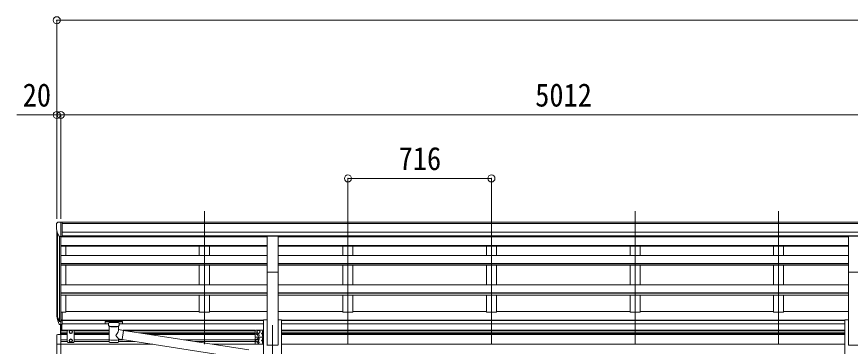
# Model space of a CAD drawing. Units: millimetres at full size, sheet at 1:35. Extents: x -9783 to 9892, y -6828 to 6752.
# Drawn here: x -3187 to 971, y 1498 to 3141 of the extents above; entities that cross this region are included whole.
import ezdxf
from ezdxf.enums import TextEntityAlignment as Align

# ---------------------------------------------------------------- set-up
doc = ezdxf.new("R2010")
doc.units = ezdxf.units.MM
doc.header["$LTSCALE"] = 35
doc.header["$PDMODE"] = 32
doc.header["$PDSIZE"] = 35
for name, color, linetype, lineweight in [('0-1_本体', 4, 'Continuous', 9), ('0-2_部品', 7, 'Continuous', 9), ('0-8_PARTS2', 2, 'Continuous', 9), ('0-A_寸法', 6, 'Continuous', 9), ('1-1_GLASS', 4, 'Continuous', 9), ('1-2_GLASS_SEAL', 7, 'Continuous', 9)]:
    doc.layers.add(name, color=color, linetype=linetype, lineweight=lineweight)
doc.styles.add('ＭＳ ゴシック', font='')
doc.styles.get('ＭＳ ゴシック').set_extended_font_data('MS Gothic')

msp = doc.modelspace()

# ---------------------------------------------------------------- linework, layer by layer
at = {"layer": '0-1_本体'}
for p, q in [((-2987.06, 1663.94), (-2987.06, 2079.31)), ((-2960.56, 2116.06), (2028.44, 2116.06)), ((-2960.56, 2110.71), (2028.44, 2110.71)), ((-2982.78, 2060.51), (-2982.78, 1641.94)), ((-2973.06, 2045.15), (-2973.06, 1623.94)), ((-2967.06, 2044.68), (-2967.06, 1668.37)), ((-1938.56, 2043.99), (-2967.06, 2043.99)), ((-2960.56, 2067.18), (2038.44, 2067.18)), ((-2960.56, 2049.51), (2038.44, 2049.51)), ((-1938.56, 2047.14), (-2960.56, 2047.14)), ((-2942.06, 2047.14), (-2942.06, 2043.99)), ((-2276.06, 2043.99), (-2276.06, 2047.14)), ((-2226.06, 2043.99), (-2226.06, 2047.14)), ((-1883.56, 2047.14), (961.44, 2047.14)), ((-1883.56, 2043.99), (961.44, 2043.99)), ((-1560.06, 2043.99), (-1560.06, 2047.14)), ((-1510.06, 2043.99), (-1510.06, 2047.14)), ((-844.06, 2043.99), (-844.06, 2047.14)), ((-794.06, 2043.99), (-794.06, 2047.14)), ((-128.06, 2043.99), (-128.06, 2047.14)), ((-78.06, 2043.99), (-78.06, 2047.14)), ((587.94, 2043.99), (587.94, 2047.14)), ((637.94, 2043.99), (637.94, 2047.14)), ((-1938.56, 2000.51), (-2967.06, 2000.51)), ((-1938.56, 1996.43), (-2967.06, 1996.43)), ((-2942.06, 1996.4), (-2942.06, 1951.41)), ((-2276.06, 1951.28), (-2276.06, 1996.43)), ((-2226.06, 1951.28), (-2226.06, 1996.43)), ((-1883.56, 2000.51), (961.44, 2000.51)), ((-1883.56, 1996.43), (961.44, 1996.43)), ((-1560.06, 1951.28), (-1560.06, 1996.43)), ((-1510.06, 1951.28), (-1510.06, 1996.43)), ((-844.06, 1951.28), (-844.06, 1996.43)), ((-794.06, 1951.28), (-794.06, 1996.43)), ((-128.06, 1951.28), (-128.06, 1996.43)), ((-78.06, 1951.28), (-78.06, 1996.43)), ((587.94, 1951.28), (587.94, 1996.43)), ((637.94, 1951.28), (637.94, 1996.43)), ((-1938.56, 1951.28), (-2967.06, 1951.28)), ((-1938.56, 1503.08), (-1938.56, 1915.72)), ((-1883.56, 1951.28), (961.44, 1951.28)), ((-1883.56, 1503.08), (-1883.56, 1915.72)), ((961.44, 1503.08), (961.44, 1915.72)), ((-1938.56, 1910.54), (-2967.06, 1910.54)), ((-1938.56, 1909.05), (-2967.06, 1909.05)), ((-1938.56, 1902.26), (-2967.06, 1902.26)), ((-2942.06, 1902.23), (-2942.06, 1803.97)), ((-2276.06, 1803.97), (-2276.06, 1902.26)), ((-2226.06, 1803.97), (-2226.06, 1902.26)), ((-1883.56, 1910.54), (961.44, 1910.54)), ((-1883.56, 1909.05), (961.44, 1909.05)), ((-1883.56, 1902.26), (961.44, 1902.26)), ((-1560.06, 1803.97), (-1560.06, 1902.26)), ((-1510.06, 1803.97), (-1510.06, 1902.26)), ((-844.06, 1803.97), (-844.06, 1902.26)), ((-794.06, 1803.97), (-794.06, 1902.26)), ((-128.06, 1803.97), (-128.06, 1902.26)), ((-78.06, 1803.97), (-78.06, 1902.26)), ((587.94, 1803.97), (587.94, 1902.26)), ((637.94, 1803.97), (637.94, 1902.26)), ((-1938.46, 1803.97), (-2967.06, 1803.97)), ((-1883.66, 1803.97), (961.44, 1803.97)), ((-1938.4, 1764.76), (-2967.06, 1764.76)), ((-1938.48, 1763.28), (-2967.06, 1763.28)), ((-1938.46, 1753.62), (-2967.06, 1753.62)), ((-2942.06, 1753.71), (-2942.06, 1667.55)), ((-2276.06, 1753.62), (-2276.06, 1667.55)), ((-2226.06, 1753.62), (-2226.06, 1667.55)), ((-1883.73, 1764.76), (961.44, 1764.76)), ((-1883.66, 1753.62), (961.44, 1753.62)), ((-1883.64, 1763.28), (961.44, 1763.28)), ((-1560.06, 1753.62), (-1560.06, 1667.55)), ((-1510.06, 1753.62), (-1510.06, 1667.55)), ((-844.06, 1753.62), (-844.06, 1667.55)), ((-794.06, 1753.62), (-794.06, 1667.55)), ((-128.06, 1753.62), (-128.06, 1667.55)), ((-78.06, 1753.62), (-78.06, 1667.55)), ((587.94, 1753.62), (587.94, 1667.55)), ((637.94, 1753.62), (637.94, 1667.55)), ((-2960.56, 1667.55), (-2942.06, 1667.55)), ((-2942.06, 1672.35), (-2276.06, 1672.35)), ((-2276.06, 1667.55), (-2226.06, 1667.55)), ((-1938.33, 1672.35), (-2226.06, 1672.35)), ((-1938.33, 1672.35), (-2226.06, 1672.35)), ((-1883.79, 1672.35), (-1560.06, 1672.35)), ((-1560.06, 1667.55), (-1510.06, 1667.55)), ((-844.06, 1672.35), (-1510.06, 1672.35)), ((-844.06, 1667.55), (-794.06, 1667.55)), ((-128.06, 1672.35), (-794.06, 1672.35)), ((-128.06, 1667.55), (-78.06, 1667.55)), ((587.94, 1672.35), (-78.06, 1672.35)), ((587.94, 1667.55), (637.94, 1667.55)), ((961.44, 1672.35), (637.94, 1672.35)), ((-2960.56, 1628.22), (-1956.26, 1628.22)), ((-2960.56, 1626.86), (-1956.26, 1626.86)), ((-1956.26, 1629.46), (-1938.56, 1629.46)), ((-1956.26, 1629.46), (-1956.26, -1546.92)), ((-1883.56, 1629.46), (-1865.86, 1629.46)), ((-1865.86, 1629.46), (-1865.86, -1546.92)), ((-1865.86, 1628.04), (943.61, 1628.04)), ((-1865.86, 1626.66), (943.74, 1626.66)), ((943.74, 1629.46), (961.44, 1629.46)), ((943.74, 1629.46), (943.74, -1546.92)), ((-2960.56, 1609.48), (-2729.06, 1609.48)), ((-2675.06, 1609.48), (-1956.26, 1609.48)), ((-1865.86, 1609.48), (943.74, 1609.48)), ((-1938.82, 1503.08), (-1883.82, 1503.08)), ((961.44, 1503.08), (1016.44, 1503.08))]:
    msp.add_line(p, q, dxfattribs=at)
at = {"layer": '0-2_部品'}
for p, q in [((-2989.06, 2108.29), (-2989.06, 2107.66)), ((-2982.15, 2117.09), (-2986.22, 2111.29)), ((-2979.06, 2117.66), (-2981.39, 2117.52)), ((-2979.06, 2117.66), (-2960.56, 2117.66)), ((-2967.06, 2044.68), (-2967.06, 2117.66)), ((-2960.56, 2117.66), (-2950.56, 2117.57)), ((-2960.56, 2045.68), (-2960.56, 2117.66)), ((-2950.56, 2116.06), (-2950.56, 2117.57)), ((-2974.69, 2046.49), (-2983.96, 2062.56)), ((-2967.06, 2044.68), (-2972.27, 2044.99)), ((-2960.56, 2045.68), (-2967.06, 2045.68)), ((-1938.56, 2047.79), (-1883.56, 2047.79)), ((-1938.56, 1866.86), (-1938.56, 2047.79)), ((-1883.56, 1866.86), (-1883.56, 2047.79)), ((961.44, 2047.79), (1016.44, 2047.79)), ((961.44, 1866.86), (961.44, 2047.79)), ((-1938.56, 1866.86), (-1883.56, 1866.86)), ((961.44, 1866.86), (1016.44, 1866.86)), ((-2967.06, 1668.37), (-2967.06, 1606.49)), ((-2960.56, 1668.37), (-2967.06, 1668.37)), ((-2960.56, 1668.37), (-2960.56, 1607.31)), ((-2984.67, 1642.33), (-2974.5, 1623.16)), ((-2973.49, 1624.41), (-2983.25, 1642.83)), ((-2982.08, 1625.48), (-2974.5, 1607.99)), ((-2967.06, 1623.66), (-2972.2, 1623.66)), ((-2967.06, 1621.66), (-2971.91, 1621.66)), ((-2960.56, 1630.06), (-2967.06, 1630.06)), ((-2960.56, 1624.66), (-2967.06, 1624.66)), ((-2745.56, 1621.6), (-2745.56, 1610.84)), ((-2743.56, 1622.26), (-2660.56, 1622.26)), ((-2658.56, 1621.6), (-2658.56, 1610.84)), ((-2967.06, 1606.49), (-2971.91, 1606.49)), ((-2960.56, 1607.31), (-2967.06, 1607.31)), ((-2745.56, 1621.41), (-2745.56, 1619.87)), ((-2743.56, 1620.09), (-2660.56, 1620.09)), ((-2743.56, 1610.18), (-2729.06, 1610.18)), ((-2729.06, 1603.37), (-2729.06, 1613.64)), ((-2724.96, 1598.87), (-2724.98, 1518.58)), ((-2679.16, 1581.29), (-2679.16, 1598.88)), ((-2653.94, 1577.39), (-2679.16, 1581.3)), ((-2675.06, 1603.37), (-2675.06, 1613.64)), ((-2675.06, 1610.18), (-2660.56, 1610.18)), ((-2653.94, 1577.39), (-2660.96, 1532.13)), ((-2653.94, 1577.39), (-2029.98, 1480.59)), ((-2679.14, 1518.58), (-2679.16, 1535.2)), ((-2679.16, 1534.95), (-2660.96, 1532.13)), ((-2033.98, 1434.76), (-2660.96, 1532.13))]:
    msp.add_line(p, q, dxfattribs=at)
for points in [[(-2745.56, 1621.6), (-2745.52, 1621.79), (-2745.44, 1621.93), (-2745.34, 1622.02), (-2745.24, 1622.09), (-2745.12, 1622.13), (-2744.83, 1622.19), (-2744.34, 1622.24), (-2743.8, 1622.26), (-2743.56, 1622.26)], [(-2660.56, 1622.26), (-2660.21, 1622.26), (-2659.68, 1622.23), (-2659.23, 1622.18), (-2658.93, 1622.1), (-2658.76, 1622.01), (-2658.64, 1621.87), (-2658.57, 1621.69), (-2658.56, 1621.6)], [(-2745.56, 1610.84), (-2745.52, 1610.64), (-2745.44, 1610.51), (-2745.34, 1610.41), (-2745.24, 1610.35), (-2745.12, 1610.31), (-2744.83, 1610.25), (-2744.34, 1610.2), (-2743.8, 1610.18), (-2743.56, 1610.18)], [(-2729.02, 1603.42), (-2729.05, 1603.07), (-2728.8, 1602.11), (-2728.28, 1601.23), (-2727.48, 1600.39), (-2726.36, 1599.59), (-2724.96, 1598.87)], [(-2679.16, 1598.88), (-2678.93, 1598.97), (-2677.57, 1599.71), (-2676.46, 1600.55), (-2675.7, 1601.42), (-2675.24, 1602.32), (-2675.07, 1603.21)], [(-2660.56, 1610.18), (-2660.21, 1610.18), (-2659.68, 1610.21), (-2659.23, 1610.26), (-2658.93, 1610.33), (-2658.76, 1610.43), (-2658.64, 1610.57), (-2658.57, 1610.75), (-2658.56, 1610.84)]]:
    msp.add_lwpolyline(points, dxfattribs=at)
for centre, radius, start, end in [((-2986.06, 2108.29), 3, 93, 180), ((-2787.06, 2107.66), 202, 180, 192.90261), ((-2981.33, 2116.52), 1, 93.5, 145), ((-2972.09, 2047.99), 3, 210, 266.5), ((-2898.4, 1664.5), 89.07, 174.49576, 194.41188), ((-2899.11, 1668.78), 88.05, 177.22392, 197.21071), ((-2853.84, 1661.56), 133.22, 183.27987, 195.71302), ((-2971.91, 1624.66), 3, 210, 270), ((-2972.2, 1625.16), 1.5, 210, 270), ((-2971.91, 1609.49), 3, 210, 270)]:
    msp.add_arc(centre, radius, start, end, dxfattribs=at)
for centre, major_axis, ratio, start_param, end_param in [((-2743.56, 1619.87), (2, 0), 0.109601, 1.5707963, 3.1415927), ((-2702.06, 1613.64), (27, 0), 0.122176, 6.2831853, 9.424778), ((-2702.05, 1598.41), (-22.91, 0.42), 0.072511, 0.0008029, 1.5715993), ((-2702.05, 1596.79), (-22.91, 0.42), 0.072511, 0.0008029, 1.5715993), ((-2702.07, 1598.41), (22.92, 0.42), 0.07247, 4.71158, 6.2823764), ((-2702.07, 1596.79), (22.92, 0.42), 0.07247, 4.71158, 6.2823764), ((-2702.06, 1554.75), (-22.81, -26.62), 0.234429, 1.6855472, 3.1268519), ((-2691.06, 1603.37), (16, 0), 0.361356, 6.2636979, 6.2831853), ((-2660.56, 1619.87), (2, 0), 0.109601, 0, 1.5707963), ((-2699.51, 1557.4), (20.32, -22.25), 0.045535, 0.0389954, 1.3075346), ((-2702.06, 1518.58), (22.92, 0), 0.101955, 3.1415499, 6.2833984), ((-2702.06, 1531.02), (22.91, 0), 0.122865, 3.1415927, 6.2831853)]:
    msp.add_ellipse(centre, major_axis=major_axis, ratio=ratio, start_param=start_param, end_param=end_param, dxfattribs=at)
at = {"layer": '0-8_PARTS2'}
for p, q in [((-2251.06, 1509.28), (-2251.06, 2171.81)), ((-1535.06, 1509.28), (-1535.06, 2171.81)), ((-819.06, 1509.28), (-819.06, 2171.81)), ((-103.06, 1509.28), (-103.06, 2171.81)), ((612.94, 1509.28), (612.94, 2171.81)), ((-1911.06, 1603.08), (-1911.06, -1646.92))]:
    msp.add_line(p, q, dxfattribs=at)
at = {"layer": '0-A_寸法'}
for p, q in [((-2987.06, 3123.57), (7076.94, 3123.57)), ((-2987.06, 3123.57), (-2987.06, 2133.28)), ((-2987.06, 2651.44), (-3187.06, 2651.44)), ((-2987.06, 2651.44), (-2987.06, 2133.28)), ((-2967.06, 2651.44), (-2987.06, 2651.44)), ((-2967.06, 2651.44), (2044.94, 2651.44)), ((-2967.06, 2651.44), (-2967.06, 2133.28)), ((-2967.06, 2651.44), (-2967.06, 2133.28)), ((-1535.06, 2334.82), (-819.06, 2334.82)), ((-1535.06, 2334.82), (-1535.06, 2133.28)), ((-819.06, 2334.82), (-819.06, 2133.28))]:
    msp.add_line(p, q, dxfattribs=at)
for p in [(-2987.06, 3123.57), (-2987.06, 2651.44), (-2967.06, 2651.44), (-1535.06, 2334.82), (-819.06, 2334.82)]:
    msp.add_point(p, dxfattribs=at)
at = {"layer": '1-1_GLASS'}
for p, q in [((-2967.06, 1577.97), (-2931.56, 1577.97)), ((-2967.06, 1574.47), (-2934.56, 1574.47)), ((-2967.06, 1565.47), (-2934.56, 1565.47)), ((-2967.06, 1561.97), (-2934.56, 1561.97)), ((-2967.06, 1557.46), (-2967.06, -516.53)), ((-2934.56, 1556.97), (-2967.06, 1556.97)), ((-2902.56, 1577.97), (-2724.96, 1577.97)), ((-2899.56, 1574.47), (-2724.96, 1574.47)), ((-2899.56, 1565.47), (-2724.96, 1565.47)), ((-2899.56, 1561.97), (-2724.96, 1561.97)), ((-2724.96, 1556.97), (-2899.56, 1556.97)), ((-2657.68, 1577.97), (-1996.06, 1577.97)), ((-2635.12, 1574.47), (-1998.04, 1574.47)), ((-2577.11, 1565.47), (-1998.06, 1565.47)), ((-2554.54, 1561.97), (-1998.06, 1561.97)), ((-2158.98, 1556.97), (-2522.31, 1556.97)), ((-1998.06, 1556.97), (-2158.98, 1556.97)), ((-1865.86, 1577.97), (943.74, 1577.97)), ((-1865.86, 1574.47), (943.74, 1574.47)), ((-1865.86, 1565.47), (943.74, 1565.47)), ((-1865.86, 1561.97), (943.74, 1561.97)), ((943.74, 1556.97), (-1865.86, 1556.97)), ((-2987.06, 1508.27), (-2987.06, -467.34)), ((-2967.06, 1530.97), (-2934.56, 1530.97)), ((-2967.06, 1521.97), (-2934.56, 1521.97)), ((-2508.6, 1508.47), (-2967.06, 1508.47)), ((-2899.56, 1530.97), (-2724.96, 1530.97)), ((-2899.56, 1521.97), (-2724.98, 1521.97)), ((-2679.16, 1530.97), (-2653.49, 1530.97)), ((-2679.15, 1521.97), (-2595.53, 1521.97)), ((-2354.72, 1530.97), (-1998.06, 1530.97)), ((-2296.7, 1521.97), (-1998.06, 1521.97)), ((-2209.68, 1508.47), (-1956.26, 1508.47)), ((-1938.82, 1503.08), (-1883.82, 1503.08)), ((-1865.86, 1508.47), (943.74, 1508.47)), ((961.44, 1503.08), (1016.44, 1503.08))]:
    msp.add_line(p, q, dxfattribs=at)
at = {"layer": '1-2_GLASS_SEAL'}
for p, q in [((-2968.56, 1557.46), (-2968.56, 1606.49)), ((-2967.06, 1557.46), (-2967.06, 1607.31)), ((-2961.56, 1577.97), (-2961.56, 1607.31)), ((-2987.56, 1551.17), (-2987.56, 1508.27)), ((-2967.06, 1557.47), (-2982.35, 1556.67)), ((-2930.56, 1578.97), (-2934.56, 1574.97)), ((-2934.56, 1574.97), (-2934.56, 1521.47)), ((-2903.56, 1578.97), (-2930.56, 1578.97)), ((-2903.56, 1578.97), (-2899.56, 1574.97)), ((-2899.56, 1521.47), (-2899.56, 1574.97)), ((-1998.26, 1573.97), (-1998.26, 1548.97)), ((-1998.26, 1538.97), (-1998.26, 1513.97)), ((-1993.26, 1578.97), (-1956.26, 1578.97)), ((-1993.26, 1543.97), (-1956.26, 1543.97)), ((-1993.26, 1543.97), (-1956.26, 1543.97)), ((-1958.76, 1561.47), (-1965.76, 1561.47)), ((-1959.26, 1574.47), (-1960.06, 1574.33)), ((-1959.26, 1566.47), (-1960.06, 1566.61)), ((-1959.26, 1556.47), (-1960.06, 1556.33)), ((-1959.26, 1548.47), (-1960.06, 1548.61)), ((-1959.26, 1539.47), (-1960.06, 1539.33)), ((-1959.26, 1566.47), (-1958.76, 1566.56)), ((-1959.26, 1548.47), (-1958.76, 1548.56)), ((-1958.76, 1578.97), (-1958.76, 1543.97)), ((-1958.76, 1543.97), (-1958.76, 1508.97)), ((-1956.26, 1578.97), (-1956.26, 1543.97)), ((-1956.26, 1543.97), (-1956.26, 1508.97)), ((-2967.06, 1508.27), (-2987.56, 1508.27)), ((-2930.56, 1517.47), (-2934.56, 1521.47)), ((-2903.56, 1517.47), (-2930.56, 1517.47)), ((-2917.06, 1533.97), (-2923.56, 1530.22)), ((-2923.56, 1530.22), (-2923.56, 1522.71)), ((-2923.56, 1522.71), (-2917.06, 1518.96)), ((-2910.56, 1530.22), (-2917.06, 1533.97)), ((-2917.06, 1518.96), (-2910.56, 1522.71)), ((-2910.56, 1522.71), (-2910.56, 1530.22)), ((-2903.56, 1517.47), (-2899.56, 1521.47)), ((-1993.26, 1508.97), (-1956.26, 1508.97)), ((-1958.76, 1526.47), (-1965.76, 1526.47)), ((-1959.26, 1531.47), (-1960.06, 1531.61)), ((-1959.26, 1521.47), (-1960.06, 1521.33)), ((-1959.26, 1513.47), (-1960.06, 1513.61)), ((-1959.26, 1531.47), (-1958.76, 1531.56)), ((-1959.26, 1513.47), (-1958.76, 1513.56))]:
    msp.add_line(p, q, dxfattribs=at)
for points in [[(-2923.56, 1573.72), (-2917.06, 1577.47), (-2910.56, 1573.72)], [(-2910.56, 1573.72), (-2910.56, 1566.21), (-2917.06, 1562.46), (-2923.56, 1566.21), (-2923.56, 1573.72)], [(-1958.76, 1566.47), (-1965.76, 1561.47), (-1958.76, 1556.47)], [(-1958.38, 1570.47), (-1959.01, 1571.65), (-1961.24, 1572.77)], [(-1958.38, 1570.47), (-1959.01, 1569.28), (-1961.24, 1568.17)], [(-1958.38, 1552.47), (-1959.01, 1553.65), (-1961.24, 1554.77)], [(-1958.38, 1552.47), (-1959.01, 1551.28), (-1961.24, 1550.17)], [(-1959.26, 1566.47), (-1959.26, 1574.47), (-1958.76, 1574.38), (-1958.76, 1566.56)], [(-1959.26, 1548.47), (-1959.26, 1556.47), (-1958.76, 1556.38), (-1958.76, 1548.56)], [(-1959.26, 1531.47), (-1959.26, 1539.47), (-1958.76, 1539.38), (-1958.76, 1531.56)], [(-1958.76, 1531.47), (-1965.76, 1526.47), (-1958.76, 1521.47)], [(-1958.38, 1535.47), (-1959.01, 1536.65), (-1961.24, 1537.77)], [(-1958.38, 1535.47), (-1959.01, 1534.28), (-1961.24, 1533.17)], [(-1958.38, 1517.47), (-1959.01, 1518.65), (-1961.24, 1519.77)], [(-1958.38, 1517.47), (-1959.01, 1516.28), (-1961.24, 1515.17)], [(-1959.26, 1513.47), (-1959.26, 1521.47), (-1958.76, 1521.38), (-1958.76, 1513.56)]]:
    msp.add_lwpolyline(points, dxfattribs=at)
for points in [[(-1981.26, 1562.46), (-1974.76, 1566.21), (-1974.76, 1573.72), (-1981.26, 1577.47), (-1987.76, 1573.72), (-1987.76, 1566.21)], [(-1988.26, 1518.96), (-1981.76, 1522.71), (-1981.76, 1530.22), (-1988.26, 1533.97), (-1994.76, 1530.22), (-1994.76, 1522.71)]]:
    msp.add_lwpolyline(points, close=True, dxfattribs=at)
for centre, radius in [((-2917.06, 1569.97), 8.5), ((-2917.06, 1569.97), 7.5), ((-2917.06, 1569.97), 6.5), ((-1981.26, 1569.97), 8.5), ((-1981.26, 1569.97), 7.5), ((-1981.26, 1569.97), 6.5), ((-1981.26, 1552.97), 4.25), ((-2917.06, 1526.47), 8.5), ((-2917.06, 1526.47), 7.5), ((-2917.06, 1526.47), 6.5), ((-1988.26, 1526.47), 8.5), ((-1988.26, 1526.47), 7.5), ((-1988.26, 1526.47), 6.5)]:
    msp.add_circle(centre, radius, dxfattribs=at)
for centre, radius, start, end in [((-2982.06, 1551.17), 5.5, 93, 180), ((-1993.26, 1573.97), 5, 90, 180), ((-1993.26, 1548.97), 5, 180, 270), ((-1993.26, 1538.97), 5, 90, 180), ((-1988.26, 1561.47), 4.25, 94.76077, 6.29431), ((-1981.26, 1534.97), 4.25, 274.76077, 186.29431), ((-1955.16, 1570.47), 6.5, 147.94412, 212.05588), ((-1955.16, 1552.47), 6.5, 147.94412, 212.05588), ((-1955.16, 1535.47), 6.5, 147.94412, 212.05588), ((-1959.91, 1573.44), 0.9, 100, 147.94412), ((-1959.91, 1567.49), 0.9, 212.05588, 260), ((-1959.91, 1555.44), 0.9, 100, 147.94412), ((-1959.91, 1549.49), 0.9, 212.05588, 260), ((-1959.91, 1538.44), 0.9, 100, 147.94412), ((-1993.26, 1513.97), 5, 180, 270), ((-1981.26, 1517.97), 4.25, 173.70569, 85.23923), ((-1955.16, 1517.47), 6.5, 147.94412, 212.05588), ((-1959.91, 1532.49), 0.9, 212.05588, 260), ((-1959.91, 1520.44), 0.9, 100, 147.94412), ((-1959.91, 1514.49), 0.9, 212.05588, 260)]:
    msp.add_arc(centre, radius, start, end, dxfattribs=at)

# ---------------------------------------------------------------- texts
at = {"layer": '0-A_寸法', "color": 7, "style": 'ＭＳ ゴシック', "width": 0.9}
for s, p in [('20', (-3157.06, 2658.44)), ('5012', (-601.06, 2658.44)), ('716', (-1282.06, 2341.82))]:
    msp.add_text(s, height=115.5, dxfattribs=at).set_placement(p, align=Align.BOTTOM_LEFT)

doc.saveas('drawing.dxf')
